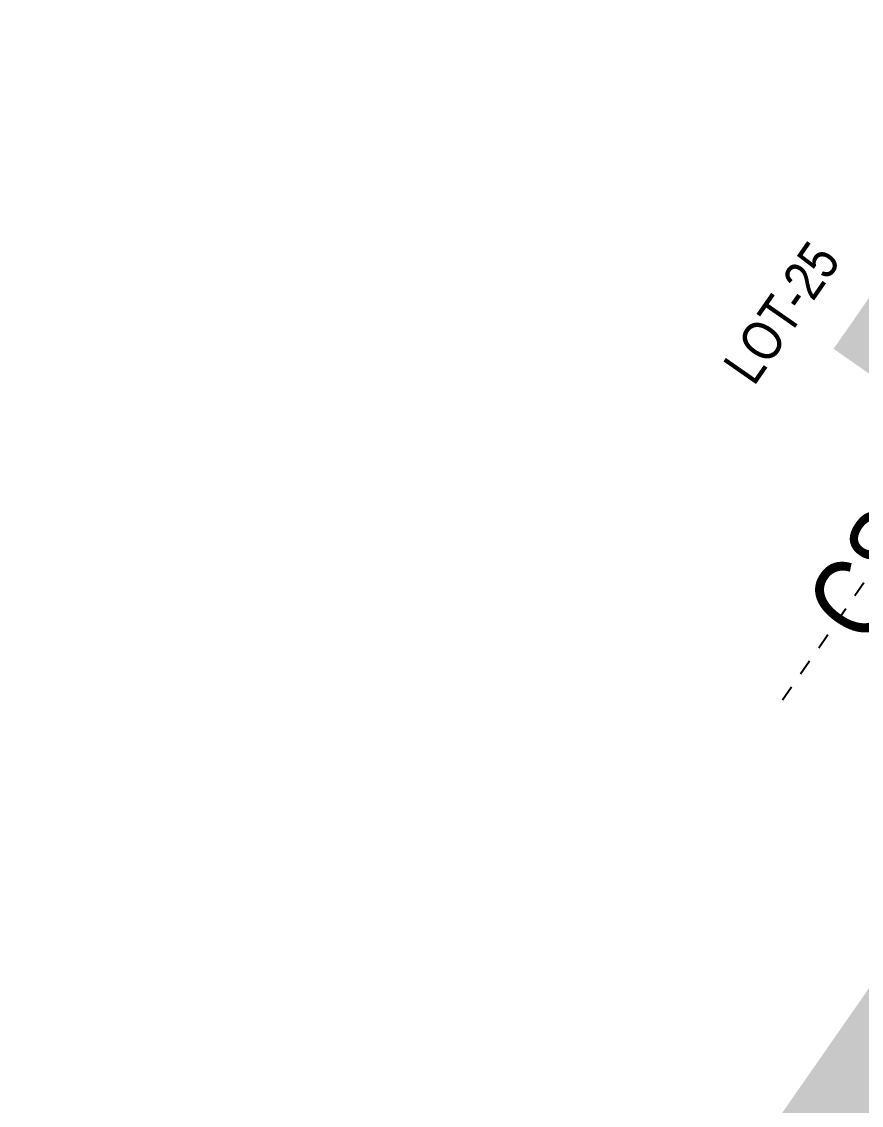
# Model space of a CAD drawing. Extents: x 218857 to 219044, y 632203 to 632441.
# Drawn here: x 218967.45 to 218972.75, y 632414.11 to 632420.95 of the extents above; entities that cross this region are included whole.
import ezdxf
from ezdxf.enums import TextEntityAlignment as Align

# ---------------------------------------------------------------- set-up
doc = ezdxf.new("R2018")
doc.units = 0
doc.header["$MEASUREMENT"] = 0
doc.linetypes.add('TRAZOS', pattern=[19.05, 12.7, -6.35])
doc.layers.get('0').update_dxf_attribs({"color": 4})
doc.layers.add('PC_T7200_002_SG-GRAL-HIDDEN DATA', color=150, linetype='TRAZOS', true_color=0x007fff, plot=False)
for name, color, linetype, true_color in [('PC_T7200_522_SG-LOT 25-AXLE COUNTER', 7, 'Continuous', 0xff0002), ('PC_T7200_523_SG-LOT 25-POINT MACHINE', 7, 'Continuous', 0xff0003), ('PC_T7200_537_SG-LOT 25-BEACON CBLTRX-3268 EMISORAS', 6, 'Continuous', 0xff00ff)]:
    doc.layers.add(name, color=color, linetype=linetype, true_color=true_color)
doc.styles.add('ARIAL NARROW', font='ARIALN.TTF')
doc.styles.get("Standard").update_dxf_attribs({"font": 'arial.ttf'})

# ---------------------------------------------------------------- blocks, each defined once
blk = doc.blocks.new('*U115')
at = {"style": 'ARIAL NARROW'}
for tag, height, flags, p in [('AT016', 0.25, 9, (-0.3611, -0.8098)), ('AT015', 0.25, 9, (-0.328, -1.2085)), ('AT008', 0.25, 9, (-0.2949, -1.6071)), ('AT004', 0.25, 9, (-0.2618, -2.0057)), ('AT000', 0.25, 8, (-0.2286, -2.4043)), ('AT003', 0.25, 8, (-0.1955, -2.803)), ('AT001', 0.5, 8, (-0.0713, -4.2978)), ('GIS01', 0.25, 9, (-0.0133, -4.9954)), ('GIS02', 0.25, 9, (0.0198, -5.394)), ('GIS03', 0.25, 9, (0.0529, -5.7927)), ('GIS04', 0.25, 9, (0.086, -6.1913)), ('GIS05', 0.25, 9, (0.1192, -6.5899)), ('GIS06', 0.25, 9, (0.1523, -6.9885)), ('GIS07', 0.25, 9, (0.1854, -7.3872)), ('GIS08', 0.25, 9, (0.2185, -7.7858)), ('GIS09', 0.25, 9, (0.2517, -8.1844)), ('GIS10', 0.25, 9, (0.2848, -8.5831))]:
    blk.add_attdef(tag, text='', height=height, rotation=4.75068, dxfattribs=dict(at, flags=flags)).set_placement(p, align=Align.MIDDLE_CENTER)
at = {"lineweight": 30, "flags": 55}
for tag, p in [('X=INSERTIONPOINT', (-5.1391, -3.5805)), ('Y=INSERTIONPOINT', (-5.1058, -3.9792))]:
    blk.add_attdef(tag, text='', height=0.25, rotation=4.75068, dxfattribs=at).set_placement(p, align=Align.MIDDLE_CENTER)
at = {"style": 'ARIAL NARROW', "flags": 9}
for tag, rotation, p in [('AT007', 319.75068, (8.6869, -3.57)), ('AT005', 4.75068, (5.9081, -3.8009)), ('AT006', 4.75068, (2.9184, -4.0494))]:
    blk.add_attdef(tag, text='', height=0.25, rotation=rotation, dxfattribs=at).set_placement(p, align=Align.MIDDLE_LEFT)
blk = doc.blocks.new('*U88')
at = {"layer": 'PC_T7200_002_SG-GRAL-HIDDEN DATA', "linetype": 'TRAZOS', "ltscale": 0.005}
blk.add_line((-3.5444, 0.359), (-0.557, 3.0191), dxfattribs=at)
at = {"lineweight": 30, "flags": 43}
for tag, p in [('X=INSERTIONPOINT', (-2.7157, 2.4359)), ('Y=INSERTIONPOINT', (-2.4497, 2.1371))]:
    blk.add_attdef(tag, text='', height=0.25, rotation=41.68318, dxfattribs=at).set_placement(p, align=Align.MIDDLE_CENTER)
at = {"style": 'ARIAL NARROW', "flags": 9}
for tag, rotation, p in [('AT007', 356.68318, (4.5127, 7.5334)), ('AT005', 41.68318, (2.4303, 5.6791)), ('AT006', 41.68318, (0.1898, 3.6841))]:
    blk.add_attdef(tag, text='', height=0.25, rotation=rotation, dxfattribs=at).set_placement(p, align=Align.MIDDLE_LEFT)
at = {"style": 'ARIAL NARROW'}
for tag, height, flags, p in [('AT018', 0.25, 9, (-4.0457, 3.9296)), ('AT008', 0.25, 9, (-3.7797, 3.6308)), ('AT004', 0.25, 9, (-3.5137, 3.3321)), ('AT000', 0.25, 8, (-3.2477, 3.0334)), ('AT003', 0.25, 8, (-2.9817, 2.7346)), ('AT001', 0.5, 8, (-2.0507, 1.689)), ('GIS01', 0.25, 9, (-1.5852, 1.1662)), ('GIS02', 0.25, 9, (-1.3192, 0.8675)), ('GIS03', 0.25, 9, (-1.0532, 0.5688)), ('GIS04', 0.25, 9, (-0.7872, 0.27)), ('GIS05', 0.25, 9, (-0.5212, -0.0287)), ('GIS06', 0.25, 9, (-0.2552, -0.3274)), ('GIS07', 0.25, 9, (0.0108, -0.6262)), ('GIS08', 0.25, 9, (0.2768, -0.9249)), ('GIS09', 0.25, 9, (0.5428, -1.2236)), ('GIS10', 0.25, 9, (0.8088, -1.5224))]:
    blk.add_attdef(tag, text='', height=height, rotation=41.68318, dxfattribs=dict(at, flags=flags)).set_placement(p, align=Align.MIDDLE_CENTER)
blk = doc.blocks.new('*U149')
at = {"style": 'ARIAL NARROW'}
for tag, height, flags, p in [('AT023', 0.25, 9, (4.7677, 4.7842)), ('AT008', 0.25, 9, (4.6191, 4.4129)), ('AT004', 0.25, 9, (4.4705, 4.0415)), ('AT000', 0.25, 8, (4.3219, 3.6701)), ('AT003', 0.25, 8, (4.1734, 3.2987)), ('AT001', 0.5, 8, (3.6162, 1.906)), ('GIS01', 0.25, 9, (3.3561, 1.2561)), ('GIS02', 0.25, 9, (3.2076, 0.8847)), ('GIS03', 0.25, 9, (3.059, 0.5134)), ('GIS04', 0.25, 9, (2.9104, 0.142)), ('GIS05', 0.25, 9, (2.7618, -0.2294)), ('GIS06', 0.25, 9, (2.6133, -0.6008)), ('GIS07', 0.25, 9, (2.4647, -0.9722)), ('GIS08', 0.25, 9, (2.3161, -1.3436)), ('GIS09', 0.25, 9, (2.1675, -1.7149)), ('GIS10', 0.25, 9, (2.019, -2.0863))]:
    blk.add_attdef(tag, text='', height=height, rotation=338.19553, dxfattribs=dict(at, flags=flags)).set_placement(p, align=Align.MIDDLE_CENTER)
at = {"lineweight": 30, "flags": 57}
for tag, p in [('X=INSERTIONPOINT', (4.0248, 2.9273)), ('Y=INSERTIONPOINT', (3.8762, 2.556))]:
    blk.add_attdef(tag, text='', height=0.25, rotation=338.19553, dxfattribs=at).set_placement(p, align=Align.MIDDLE_CENTER)
at = {"style": 'ARIAL NARROW', "flags": 9}
for tag, rotation, p in [('AT006', 338.19553, (6.4015, 0.7917)), ('AT005', 338.19553, (9.1869, -0.3226)), ('AT007', 293.19553, (11.7758, -1.3583))]:
    blk.add_attdef(tag, text='', height=0.25, rotation=rotation, dxfattribs=at).set_placement(p, align=Align.MIDDLE_LEFT)

msp = doc.modelspace()

# ---------------------------------------------------------------- block references
at = {"layer": 'PC_T7200_522_SG-LOT 25-AXLE COUNTER'}
ref = msp.add_blockref('*U88', (218975.7798, 632417.1477), dxfattribs=dict(at, rotation=13.46833999292855))
lines = msp.add_mtext('X=218975.78', dxfattribs={"layer": '0', "insert": (218972.5715, 632418.8841), "char_height": 2.5, "attachment_point": 1, "rotation": 55.15152, "bg_fill": 1, "box_fill_scale": 1, "bg_fill_color": 7, "bg_fill_true_color": 16777215, "bg_fill_transparency": 0})
ref.add_attrib('X=INSERTIONPOINT', '', (218972.5715, 632418.8841), dxfattribs={"flags": 38}).embed_mtext(lines)
ref.add_attrib('AT001', 'CS2/AC/16', dxfattribs={"layer": '0', "height": 0.5, "rotation": 55.15152, "style": 'ARIAL NARROW'}).set_placement((218973.3921, 632418.3126), align=Align.MIDDLE_CENTER)
ref.add_attrib('AT003', 'LOT-25', dxfattribs={"layer": '0', "height": 0.25, "rotation": 55.15152, "style": 'ARIAL NARROW'}).set_placement((218972.2432, 632419.1126), align=Align.MIDDLE_CENTER)
at = {"layer": 'PC_T7200_523_SG-LOT 25-POINT MACHINE'}
ref = msp.add_blockref('*U115', (218966.0705, 632401.011), dxfattribs=dict(at, rotation=53.64279425344764))
lines = msp.add_mtext('Y=632401.011', dxfattribs={"layer": '0', "insert": (218968.8933, 632398.7726), "char_height": 2.5, "attachment_point": 1, "rotation": 58.39347, "bg_fill": 1, "box_fill_scale": 1, "bg_fill_color": 7, "bg_fill_true_color": 16777215, "bg_fill_transparency": 0})
ref.add_attrib('Y=INSERTIONPOINT', '', (218968.8933, 632398.7726), dxfattribs={"flags": 20}).embed_mtext(lines)
lines = msp.add_mtext('X=218966.071', dxfattribs={"layer": '0', "insert": (218968.5526, 632398.9823), "char_height": 2.5, "attachment_point": 1, "rotation": 58.39347, "bg_fill": 1, "box_fill_scale": 1, "bg_fill_color": 7, "bg_fill_true_color": 16777215, "bg_fill_transparency": 0})
ref.add_attrib('X=INSERTIONPOINT', '', (218968.5526, 632398.9823), dxfattribs={"flags": 20}).embed_mtext(lines)
at = {"layer": 'PC_T7200_537_SG-LOT 25-BEACON CBLTRX-3268 EMISORAS'}
ref = msp.add_blockref('*U149', (218962.2099, 632392.977), dxfattribs=dict(at, rotation=76.95599428392212))
lines = msp.add_mtext('Y=632392.977', dxfattribs={"layer": '0', "insert": (218960.5948, 632397.33), "char_height": 2.5, "attachment_point": 1, "rotation": 55.15152, "bg_fill": 1, "box_fill_scale": 1, "bg_fill_color": 7, "bg_fill_true_color": 16777215, "bg_fill_transparency": 0})
ref.add_attrib('Y=INSERTIONPOINT', '', (218960.5948, 632397.33), dxfattribs={"flags": 52}).embed_mtext(lines)

doc.saveas('drawing.dxf')
